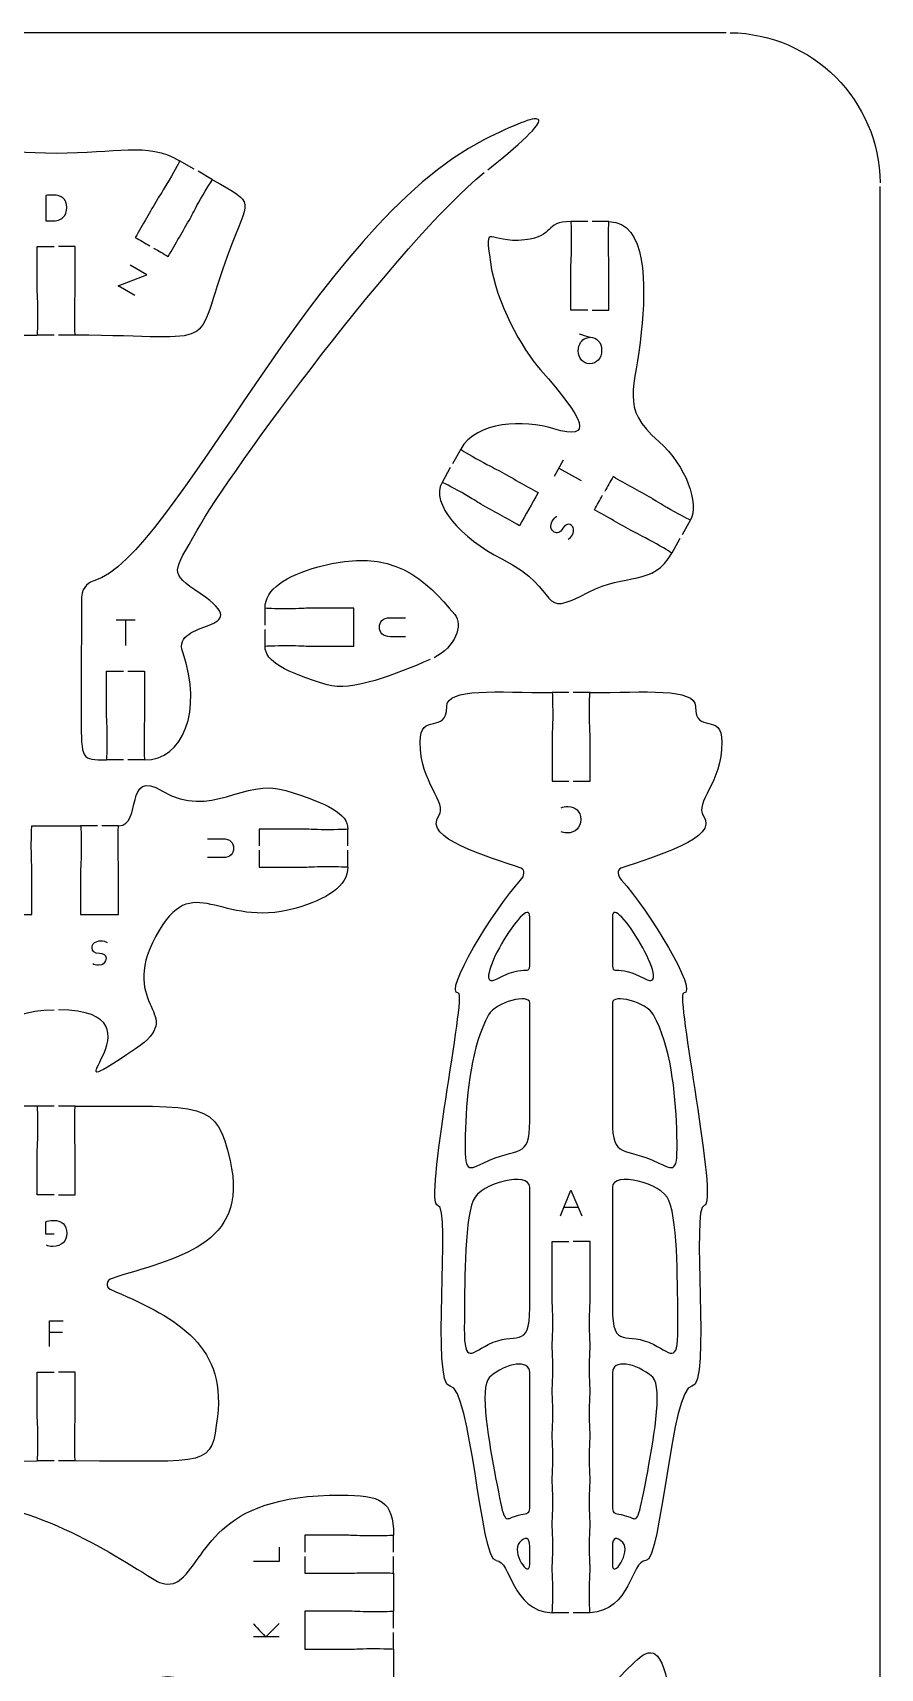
# Model space of a CAD drawing. Extents: x 5 to 405, y 5 to 225.
# Drawn here: x 203.1 to 270, y 95.9 to 225 of the extents above; entities that cross this region are included whole.
import ezdxf

# ---------------------------------------------------------------- set-up
doc = ezdxf.new("R2010")
doc.units = 0
doc.header["$MEASUREMENT"] = 0
doc.layers.add('DEFAULT', color=18, linetype='CONTINUOUS')

msp = doc.modelspace()

# ---------------------------------------------------------------- linework, layer by layer
at = {"layer": 'DEFAULT', "color": 1}
for points in [[(257.85, 225), (152.15, 225)], [(215.88, 214.24), (214.73, 214.9)], [(217.33, 213.4), (216.18, 214.07)], [(270, 17.15), (270, 212.85)], [(246.93, 210.09), (245.6, 210.09)], [(248.6, 210.09), (247.28, 210.09)], [(204.82, 201.13), (203.5, 201.13)], [(206.5, 201.12), (205.17, 201.12)], [(236.9, 192.13), (236.25, 190.97)], [(236.08, 190.67), (235.43, 189.51)], [(255.02, 186.54), (254.37, 185.38)], [(254.2, 185.08), (253.55, 183.92)], [(221.47, 178.25), (221.47, 179.58)], [(221.47, 176.58), (221.47, 177.9)], [(245.43, 172.93), (244.11, 172.93)], [(247.11, 172.92), (245.78, 172.92)], [(210.29, 167.6), (208.97, 167.6)], [(211.97, 167.6), (210.64, 167.6)], [(208.24, 162.41), (206.92, 162.41)], [(209.92, 162.41), (208.59, 162.41)], [(228, 160.82), (228, 162.14)], [(228, 159.14), (228, 160.47)], [(204.83, 140.28), (203.5, 140.28)], [(206.5, 140.27), (205.18, 140.27)], [(204.83, 112.28), (203.5, 112.28)], [(206.5, 112.27), (205.18, 112.27)], [(231.6, 105.08), (231.6, 106.4)], [(231.6, 103.41), (231.6, 104.73)], [(231.6, 99.08), (231.6, 100.41)], [(245.43, 100.29), (244.11, 100.29)], [(247.11, 100.29), (245.78, 100.29)], [(231.6, 97.41), (231.6, 98.73)]]:
    msp.add_lwpolyline(points, dxfattribs=at)
at = {"layer": 'DEFAULT', "color": 18}
for points in [[(211.2, 204.25), (209.89, 205.01), (212.15, 205.9), (210.83, 206.66)], [(244.29, 189.99), (245.02, 191.29)], [(244.65, 190.64), (246.41, 189.65)], [(209.72, 178.65), (211.22, 178.65)], [(210.47, 178.65), (210.47, 176.63)], [(244.77, 131.63), (245.6, 133.65), (246.46, 131.63)], [(246.19, 132.27), (245.03, 132.27)], [(204.46, 121.3), (204.46, 123.32), (205.55, 123.32)], [(204.46, 122.43), (205.48, 122.43)], [(222.57, 105.47), (222.57, 104.34), (220.55, 104.34)], [(222.57, 98.38), (220.55, 98.38)]]:
    msp.add_lwpolyline(points, dxfattribs=at)
at = {"layer": 'DEFAULT', "color": 1}
msp.add_open_spline([(258.15, 225), (264.66, 224.92), (269.92, 219.66), (270, 213.15)], degree=3, dxfattribs=at)
for points, knots in [([(239.03, 214.18), (245.46, 219.3), (243.32, 218.86), (238.77, 216.56), (225.4, 209.82), (214.24, 183.5), (207.97, 181.74), (207.66, 181.65), (207.05, 181.33), (206.98, 180.46), (206.98, 179.16), (206.97, 173.91), (206.97, 170.93), (206.97, 167.6), (206.97, 167.6), (208.97, 167.6), (209, 167.6), (209.02, 168.38), (209.02, 169.35), (209.02, 170.31), (208.97, 170.83), (208.97, 171.1), (208.97, 172.26), (208.97, 173.43), (208.97, 174.6), (209.41, 174.6), (209.86, 174.6), (210.3, 174.6)], [0, 0, 0, 0, 1, 1, 1, 2, 2, 2, 3, 3, 3, 4, 4, 4, 5, 5, 5, 6, 6, 6, 7, 7, 7, 16.92, 16.92, 16.92, 20.7, 20.7, 20.7, 20.7]), ([(197.61, 208.17), (198, 208.39), (198.38, 208.62), (198.77, 208.84), (198.19, 209.85), (197.6, 210.86), (197.02, 211.87), (196.88, 212.11), (196.58, 212.53), (196.1, 213.36), (195.62, 214.2), (195.24, 214.89), (195.27, 214.9), (197.87, 216.4), (200.26, 215.5), (205, 215.5), (209.75, 215.5), (212.14, 216.4), (214.73, 214.9), (214.76, 214.89), (214.39, 214.2), (213.9, 213.36), (213.42, 212.53), (213.12, 212.11), (212.99, 211.87), (212.4, 210.86), (211.82, 209.85), (211.23, 208.84), (211.62, 208.62), (212, 208.4), (212.38, 208.18)], [0, 0, 0, 0, 3.799224, 3.799224, 3.799224, 13.723386, 13.723386, 13.723386, 14.723386, 14.723386, 14.723386, 15.723386, 15.723386, 15.723386, 16.723386, 16.723386, 16.723386, 17.723386, 17.723386, 17.723386, 18.723386, 18.723386, 18.723386, 19.723386, 19.723386, 19.723386, 29.647548, 29.647548, 29.647548, 33.397135, 33.397135, 33.397135, 33.397135]), ([(197.31, 208), (196.93, 207.78), (196.55, 207.56), (196.17, 207.34), (195.59, 208.35), (195, 209.36), (194.42, 210.37), (194.28, 210.61), (194.07, 211.08), (193.59, 211.91), (193.11, 212.74), (192.7, 213.4), (192.67, 213.4), (189.15, 211.39), (189.81, 212.03), (191.43, 207.62), (194.39, 199.51), (191.66, 201.12), (203.5, 201.12), (203.53, 201.12), (203.55, 201.91), (203.55, 202.87), (203.55, 203.84), (203.5, 204.35), (203.5, 204.62), (203.5, 205.79), (203.5, 206.95), (203.5, 208.12), (203.95, 208.12), (204.39, 208.12), (204.83, 208.12)], [0, 0, 0, 0, 3.718602, 3.718602, 3.718602, 13.642764, 13.642764, 13.642764, 14.642764, 14.642764, 14.642764, 15.642764, 15.642764, 15.642764, 16.642764, 16.642764, 16.642764, 17.642764, 17.642764, 17.642764, 18.642764, 18.642764, 18.642764, 19.642764, 19.642764, 19.642764, 29.562764, 29.562764, 29.562764, 33.342764, 33.342764, 33.342764, 33.342764]), ([(212.68, 208), (213.07, 207.78), (213.45, 207.56), (213.83, 207.34), (214.42, 208.35), (215, 209.36), (215.58, 210.37), (215.72, 210.61), (215.93, 211.08), (216.41, 211.91), (216.89, 212.74), (217.3, 213.4), (217.33, 213.4), (220.85, 211.39), (220.19, 212.03), (218.58, 207.62), (215.61, 199.51), (218.35, 201.12), (206.5, 201.12), (206.47, 201.12), (206.45, 201.91), (206.45, 202.87), (206.45, 203.84), (206.5, 204.35), (206.5, 204.62), (206.5, 205.79), (206.5, 206.95), (206.5, 208.12), (206.06, 208.12), (205.62, 208.12), (205.18, 208.12)], [0, 0, 0, 0, 3.763243, 3.763243, 3.763243, 13.682402, 13.682402, 13.682402, 14.682402, 14.682402, 14.682402, 15.682402, 15.682402, 15.682402, 16.682402, 16.682402, 16.682402, 17.682402, 17.682402, 17.682402, 18.682402, 18.682402, 18.682402, 19.682402, 19.682402, 19.682402, 29.602402, 29.602402, 29.602402, 33.332402, 33.332402, 33.332402, 33.332402]), ([(210.65, 174.6), (211.09, 174.6), (211.53, 174.6), (211.97, 174.6), (211.97, 173.43), (211.97, 172.26), (211.97, 171.1), (211.97, 170.83), (211.92, 170.31), (211.92, 169.35), (211.92, 168.38), (211.94, 167.6), (211.97, 167.6), (214.97, 167.6), (216.59, 171.45), (214.97, 176.1), (214.03, 178.78), (221.01, 177.57), (216.36, 180.73), (213.83, 182.44), (214.21, 182.36), (216.11, 185.73), (218.76, 190.43), (232.11, 208.59), (238.75, 213.96)], [0, 0, 0, 0, 3.73, 3.73, 3.73, 13.65, 13.65, 13.65, 14.65, 14.65, 14.65, 15.65, 15.65, 15.65, 16.65, 16.65, 16.65, 17.65, 17.65, 17.65, 18.65, 18.65, 18.65, 19.65, 19.65, 19.65, 19.65]), ([(246.92, 203.09), (246.48, 203.09), (246.04, 203.09), (245.6, 203.09), (245.6, 204.26), (245.6, 205.43), (245.6, 206.59), (245.6, 206.86), (245.65, 207.37), (245.65, 208.34), (245.65, 209.3), (245.63, 210.09), (245.6, 210.09), (243.41, 210.09), (244.41, 208.93), (241.95, 208.64), (239.09, 208.3), (238.78, 210.24), (239.24, 206.89), (239.69, 203.7), (241.72, 200.06), (243.2, 198.4), (246.68, 194.46), (247.46, 192.76), (244.26, 193.74), (241.9, 194.47), (238.14, 194.35), (236.9, 192.13), (236.9, 192.1), (237.57, 191.7), (238.4, 191.23), (239.24, 190.76), (239.71, 190.55), (239.95, 190.42), (240.96, 189.85), (241.98, 189.27), (243, 188.7), (242.51, 187.83), (242.02, 186.96), (241.53, 186.09), (240.52, 186.66), (239.5, 187.23), (238.48, 187.8), (238.24, 187.93), (237.82, 188.23), (236.98, 188.7), (236.15, 189.17), (235.46, 189.53), (235.43, 189.51), (234.49, 187.83), (236.92, 185.12), (240.14, 183.48), (245.13, 180.94), (242.78, 178.62), (246.99, 180.84), (249.91, 182.38), (252.09, 181.3), (253.55, 183.92), (253.55, 183.95), (252.89, 184.35), (252.05, 184.82), (251.21, 185.29), (250.74, 185.5), (250.5, 185.63), (249.48, 186.2), (248.47, 186.77), (247.45, 187.34), (247.67, 187.73), (247.88, 188.11), (248.1, 188.49)], [0, 0, 0, 0, 3.75, 3.75, 3.75, 13.67, 13.67, 13.67, 14.67, 14.67, 14.67, 15.67, 15.67, 15.67, 16.67, 16.67, 16.67, 17.67, 17.67, 17.67, 18.67, 18.67, 18.67, 19.67, 19.67, 19.67, 20.67, 20.67, 20.67, 21.67, 21.67, 21.67, 22.67, 22.67, 22.67, 32.600519, 32.600519, 32.600519, 41.098383, 41.098383, 41.098383, 51.015288, 51.015288, 51.015288, 52.015288, 52.015288, 52.015288, 53.015288, 53.015288, 53.015288, 54.015288, 54.015288, 54.015288, 55.015288, 55.015288, 55.015288, 56.015288, 56.015288, 56.015288, 57.015288, 57.015288, 57.015288, 58.015288, 58.015288, 58.015288, 67.932193, 67.932193, 67.932193, 71.661991, 71.661991, 71.661991, 71.661991]), ([(247.28, 203.09), (247.72, 203.09), (248.16, 203.09), (248.6, 203.09), (248.6, 204.26), (248.6, 205.42), (248.6, 206.59), (248.6, 206.86), (248.55, 207.37), (248.55, 208.34), (248.55, 209.29), (248.58, 210.07), (248.6, 210.09), (251.6, 210.09), (251.52, 205.04), (251.15, 201.36), (250.7, 196.78), (249.4, 195.47), (252.52, 192.74), (254.71, 190.82), (255.73, 187.8), (255.02, 186.54), (254.99, 186.52), (254.3, 186.88), (253.47, 187.35), (252.63, 187.82), (252.21, 188.11), (251.97, 188.25), (250.95, 188.82), (249.94, 189.39), (248.92, 189.96), (248.7, 189.57), (248.49, 189.18), (248.27, 188.8)], [0, 0, 0, 0, 3.74, 3.74, 3.74, 13.650005, 13.650005, 13.650005, 14.650005, 14.650005, 14.650005, 15.650005, 15.650005, 15.650005, 16.650005, 16.650005, 16.650005, 17.650005, 17.650005, 17.650005, 18.650005, 18.650005, 18.650005, 19.650005, 19.650005, 19.650005, 20.650005, 20.650005, 20.650005, 30.558189, 30.558189, 30.558189, 34.332655, 34.332655, 34.332655, 34.332655]), ([(234.48, 175.52), (231.86, 174.39), (228.25, 172.94), (226.37, 173.53), (223.07, 174.56), (221.47, 175.33), (221.47, 176.58), (221.47, 176.6), (222.25, 176.63), (223.22, 176.63), (224.19, 176.63), (224.7, 176.58), (224.97, 176.58), (226.14, 176.58), (227.3, 176.58), (228.47, 176.58), (228.47, 177.58), (228.47, 178.58), (228.47, 179.58), (227.3, 179.58), (226.14, 179.58), (224.97, 179.58), (224.7, 179.58), (224.19, 179.53), (223.22, 179.53), (222.25, 179.53), (221.47, 179.55), (221.47, 179.58), (221.47, 181.08), (223.1, 182.12), (225.65, 182.84), (231.63, 184.52), (234.17, 181.78), (236.43, 179.08), (237.12, 178.24), (236.47, 176.48), (234.8, 175.67)], [0, 0, 0, 0, 1, 1, 1, 2, 2, 2, 3, 3, 3, 4, 4, 4, 13.92, 13.92, 13.92, 22.42, 22.42, 22.42, 32.34, 32.34, 32.34, 33.34, 33.34, 33.34, 34.34, 34.34, 34.34, 35.34, 35.34, 35.34, 36.34, 36.34, 36.34, 37.34, 37.34, 37.34, 37.34]), ([(239.7, 104.4), (238.48, 104.4), (237.68, 118.16), (236.07, 118.16), (234.55, 118.16), (236.15, 132.43), (235.11, 132.43), (233.93, 132.43), (237.38, 149.2), (236.73, 149.2), (235.46, 149.2), (239.52, 155.81), (241.63, 158.11), (241.95, 158.46), (241.99, 158.91), (241.67, 159.05), (238.95, 160.04), (233.89, 161.37), (235.18, 163.21), (235.89, 164.23), (233.7, 165.79), (233.7, 169), (233.7, 171.44), (235.8, 169.57), (235.8, 171.81), (235.8, 173.31), (239.8, 172.92), (244.11, 172.92), (244.14, 172.92), (244.16, 172.14), (244.16, 171.17), (244.16, 170.21), (244.11, 169.69), (244.11, 169.42), (244.11, 168.26), (244.11, 167.09), (244.11, 165.92), (244.55, 165.92), (244.99, 165.92), (245.43, 165.92)], [0, 0, 0, 0, 1, 1, 1, 2, 2, 2, 3, 3, 3, 4, 4, 4, 5, 5, 5, 6, 6, 6, 7, 7, 7, 8, 8, 8, 9, 9, 9, 10, 10, 10, 11, 11, 11, 20.92, 20.92, 20.92, 24.67, 24.67, 24.67, 24.67]), ([(245.78, 165.92), (246.23, 165.92), (246.67, 165.92), (247.11, 165.92), (247.11, 167.09), (247.11, 168.26), (247.11, 169.42), (247.11, 169.69), (247.06, 170.21), (247.06, 171.17), (247.06, 172.14), (247.08, 172.92), (247.11, 172.92), (251.41, 172.92), (255.42, 173.31), (255.42, 171.81), (255.42, 169.57), (257.51, 171.44), (257.51, 169), (257.51, 165.79), (255.33, 164.23), (256.04, 163.21), (257.32, 161.37), (252.26, 160.04), (249.54, 159.05), (249.22, 158.91), (249.26, 158.46), (249.58, 158.11), (251.69, 155.81), (255.75, 149.2), (254.48, 149.2), (253.82, 149.2), (257.28, 132.43), (256.11, 132.43), (255.06, 132.43), (256.66, 118.16), (255.14, 118.16), (253.53, 118.16), (252.73, 104.4), (251.51, 104.4), (250.32, 104.4), (250.34, 100.44), (247.11, 100.29), (247.08, 100.38), (247.06, 101.13), (247.06, 102.03), (247.06, 102.99), (247.11, 103.51), (247.11, 103.78), (247.11, 104.05), (247.06, 104.56), (247.06, 105.53), (247.06, 106.49), (247.11, 107.01), (247.11, 107.28), (247.11, 107.55), (247.06, 108.06), (247.06, 109.03), (247.06, 109.99), (247.11, 110.51), (247.11, 110.78), (247.11, 111.05), (247.06, 111.56), (247.06, 112.53), (247.06, 113.49), (247.11, 114.01), (247.11, 114.28), (247.11, 114.55), (247.06, 115.06), (247.06, 116.03), (247.06, 116.99), (247.11, 117.5), (247.11, 117.78), (247.11, 118.06), (247.06, 118.58), (247.06, 119.58), (247.06, 120.57), (247.11, 121.1), (247.11, 121.37), (247.11, 121.65), (247.06, 122.18), (247.06, 123.17), (247.06, 124.17), (247.11, 124.69), (247.11, 124.97), (247.11, 126.52), (247.11, 128.06), (247.11, 129.6), (246.67, 129.6), (246.23, 129.6), (245.78, 129.6)], [0, 0, 0, 0, 3.75, 3.75, 3.75, 13.67, 13.67, 13.67, 14.67, 14.67, 14.67, 15.67, 15.67, 15.67, 16.67, 16.67, 16.67, 17.67, 17.67, 17.67, 18.67, 18.67, 18.67, 19.67, 19.67, 19.67, 20.67, 20.67, 20.67, 21.67, 21.67, 21.67, 22.67, 22.67, 22.67, 23.67, 23.67, 23.67, 24.67, 24.67, 24.67, 25.67, 25.67, 25.67, 26.67, 26.67, 26.67, 27.67, 27.67, 27.67, 28.67, 28.67, 28.67, 29.67, 29.67, 29.67, 30.67, 30.67, 30.67, 31.67, 31.67, 31.67, 32.67, 32.67, 32.67, 33.67, 33.67, 33.67, 34.67, 34.67, 34.67, 35.67, 35.67, 35.67, 36.67, 36.67, 36.67, 37.67, 37.67, 37.67, 38.67, 38.67, 38.67, 39.67, 39.67, 39.67, 52.790004, 52.790004, 52.790004, 56.550004, 56.550004, 56.550004, 56.550004]), ([(189, 160.82), (189, 161.26), (189, 161.7), (189, 162.14), (187.83, 162.14), (186.67, 162.14), (185.5, 162.14), (185.23, 162.14), (184.72, 162.09), (183.75, 162.09), (182.78, 162.09), (182, 162.11), (182, 162.14), (182, 163.38), (183.6, 164.16), (186.9, 165.19), (190.2, 166.21), (192.81, 162.88), (196.61, 165.14), (199.7, 166.99), (198.17, 162.41), (200.08, 162.41), (200.11, 162.41), (200.13, 161.62), (200.13, 160.66), (200.13, 159.69), (200.08, 159.18), (200.08, 158.91), (200.08, 157.74), (200.08, 156.58), (200.08, 155.41), (201.08, 155.41), (202.08, 155.41), (203.08, 155.41), (203.08, 156.58), (203.08, 157.74), (203.08, 158.91), (203.08, 159.18), (203.03, 159.69), (203.03, 160.66), (203.03, 161.62), (203.06, 162.41), (203.08, 162.41), (204.36, 162.41), (205.64, 162.41), (206.92, 162.41), (206.94, 162.41), (206.97, 161.62), (206.97, 160.66), (206.97, 159.69), (206.92, 159.18), (206.92, 158.91), (206.92, 157.74), (206.92, 156.58), (206.92, 155.41), (207.92, 155.41), (208.92, 155.41), (209.92, 155.41), (209.92, 156.58), (209.92, 157.74), (209.92, 158.91), (209.92, 159.18), (209.87, 159.69), (209.87, 160.66), (209.87, 161.62), (209.89, 162.41), (209.92, 162.41), (211.83, 162.41), (210.3, 166.99), (213.39, 165.14), (217.19, 162.88), (219.8, 166.21), (223.1, 165.19), (226.4, 164.16), (228, 163.38), (228, 162.14), (228, 162.11), (227.22, 162.09), (226.25, 162.09), (225.28, 162.09), (224.77, 162.14), (224.5, 162.14), (223.33, 162.14), (222.17, 162.14), (221, 162.14), (221, 161.7), (221, 161.26), (221, 160.82)], [0, 0, 0, 0, 3.75, 3.75, 3.75, 13.67, 13.67, 13.67, 14.67, 14.67, 14.67, 15.67, 15.67, 15.67, 16.67, 16.67, 16.67, 17.67, 17.67, 17.67, 18.67, 18.67, 18.67, 19.67, 19.67, 19.67, 20.67, 20.67, 20.67, 30.6, 30.6, 30.6, 39.1, 39.1, 39.1, 49.03, 49.03, 49.03, 50.03, 50.03, 50.03, 51.03, 51.03, 51.03, 61.9, 61.9, 61.9, 62.9, 62.9, 62.9, 63.9, 63.9, 63.9, 73.83, 73.83, 73.83, 82.33, 82.33, 82.33, 92.26, 92.26, 92.26, 93.26, 93.26, 93.26, 94.26, 94.26, 94.26, 95.26, 95.26, 95.26, 96.26, 96.26, 96.26, 97.26, 97.26, 97.26, 98.26, 98.26, 98.26, 99.26, 99.26, 99.26, 109.18, 109.18, 109.18, 112.93, 112.93, 112.93, 112.93]), ([(189, 160.47), (189, 160.02), (189, 159.58), (189, 159.14), (187.83, 159.14), (186.67, 159.14), (185.5, 159.14), (185.23, 159.14), (184.72, 159.19), (183.75, 159.19), (182.78, 159.19), (182, 159.17), (182, 159.14), (182, 157.64), (183.63, 156.6), (186.18, 155.88), (192.16, 154.2), (194.21, 159.14), (197.14, 153.7), (200.23, 147.95), (194.53, 147.66), (198.76, 144.8), (206.8, 139.35), (195.54, 147.78), (204.83, 147.88)], [0, 0, 0, 0, 3.76, 3.76, 3.76, 13.68, 13.68, 13.68, 14.68, 14.68, 14.68, 15.68, 15.68, 15.68, 16.68, 16.68, 16.68, 17.68, 17.68, 17.68, 18.68, 18.68, 18.68, 19.68, 19.68, 19.68, 19.68]), ([(221, 160.47), (221, 160.02), (221, 159.58), (221, 159.14), (222.17, 159.14), (223.33, 159.14), (224.5, 159.14), (224.77, 159.14), (225.28, 159.19), (226.25, 159.19), (227.22, 159.19), (228, 159.17), (228, 159.14), (228, 157.64), (226.37, 156.6), (223.82, 155.88), (217.84, 154.2), (215.79, 159.14), (212.86, 153.7), (209.77, 147.95), (215.47, 147.66), (211.24, 144.8), (203.2, 139.35), (214.46, 147.78), (205.18, 147.88)], [0, 0, 0, 0, 3.76, 3.76, 3.76, 13.68, 13.68, 13.68, 14.68, 14.68, 14.68, 15.68, 15.68, 15.68, 16.68, 16.68, 16.68, 17.68, 17.68, 17.68, 18.68, 18.68, 18.68, 19.68, 19.68, 19.68, 19.68]), ([(239.82, 150.34), (237.26, 148.96), (242.35, 157.42), (242.35, 155.19), (242.35, 154.98), (242.35, 154.76), (242.35, 154.54), (242.35, 153.92), (242.35, 153.29), (242.35, 152.67), (242.35, 149.84), (242.62, 151.85), (239.82, 150.34)], [1, 1, 1, 1, 2, 2, 2, 3.85, 3.85, 3.85, 9.16, 9.16, 9.16, 10.16, 10.16, 10.16, 10.16]), ([(248.87, 152.67), (248.87, 153.29), (248.87, 153.92), (248.87, 154.54), (248.87, 154.76), (248.87, 154.98), (248.87, 155.19), (248.87, 157.42), (253.96, 148.96), (251.4, 150.34), (248.6, 151.85), (248.87, 149.84), (248.87, 152.67)], [1, 1, 1, 1, 6.31, 6.31, 6.31, 8.16, 8.16, 8.16, 9.16, 9.16, 9.16, 10.16, 10.16, 10.16, 10.16]), ([(237.28, 138.53), (237.37, 141.33), (237.76, 145.05), (239.1, 147.48), (239.67, 148.52), (242.35, 149.16), (242.35, 148.43), (242.35, 145.31), (242.35, 142.2), (242.35, 139.09), (242.35, 136.06), (241.45, 137.12), (238.68, 135.78), (237.28, 135.11), (237.16, 135.07), (237.28, 138.53)], [1, 1, 1, 1, 2, 2, 2, 3, 3, 3, 29.45, 29.45, 29.45, 30.45, 30.45, 30.45, 31.45, 31.45, 31.45, 31.45]), ([(253.94, 138.53), (254.05, 135.07), (253.93, 135.11), (252.54, 135.78), (249.77, 137.12), (248.87, 136.06), (248.87, 139.09), (248.87, 142.2), (248.87, 145.31), (248.87, 148.43), (248.87, 149.16), (251.55, 148.52), (252.12, 147.48), (253.46, 145.05), (253.85, 141.33), (253.94, 138.53)], [1, 1, 1, 1, 2, 2, 2, 3, 3, 3, 29.45, 29.45, 29.45, 30.45, 30.45, 30.45, 31.45, 31.45, 31.45, 31.45]), ([(204.83, 133.27), (204.39, 133.27), (203.94, 133.27), (203.5, 133.27), (203.5, 134.44), (203.5, 135.61), (203.5, 136.77), (203.5, 137.04), (203.55, 137.56), (203.55, 138.52), (203.55, 139.49), (203.53, 140.27), (203.5, 140.27), (193.25, 140.27), (192.37, 140.72), (191.29, 135.98), (189.74, 129.15), (195.7, 128.29), (200.61, 126.68), (201.06, 126.54), (201.13, 125.99), (200.77, 125.83), (195.91, 123.71), (191.59, 121.67), (192.3, 115.77), (192.78, 111.72), (192.71, 112.27), (203.5, 112.27), (203.53, 112.27), (203.55, 113.06), (203.55, 114.02), (203.55, 114.99), (203.5, 115.5), (203.5, 115.77), (203.5, 116.94), (203.5, 118.11), (203.5, 119.27), (203.94, 119.27), (204.39, 119.27), (204.83, 119.27)], [0, 0, 0, 0, 3.75, 3.75, 3.75, 13.67, 13.67, 13.67, 14.67, 14.67, 14.67, 15.67, 15.67, 15.67, 16.67, 16.67, 16.67, 17.67, 17.67, 17.67, 18.67, 18.67, 18.67, 19.67, 19.67, 19.67, 20.67, 20.67, 20.67, 21.67, 21.67, 21.67, 22.67, 22.67, 22.67, 32.59, 32.59, 32.59, 36.34, 36.34, 36.34, 36.34]), ([(205.18, 133.27), (205.62, 133.27), (206.06, 133.27), (206.5, 133.27), (206.5, 134.44), (206.5, 135.61), (206.5, 136.77), (206.5, 137.04), (206.45, 137.56), (206.45, 138.52), (206.45, 139.49), (206.48, 140.27), (206.5, 140.27), (216.76, 140.27), (217.64, 140.72), (218.71, 135.98), (220.26, 129.15), (214.31, 128.29), (209.4, 126.68), (208.94, 126.54), (208.88, 125.99), (209.24, 125.83), (214.1, 123.71), (218.42, 121.67), (217.71, 115.77), (217.22, 111.72), (217.3, 112.27), (206.5, 112.27), (206.47, 112.27), (206.45, 113.06), (206.45, 114.02), (206.45, 114.99), (206.5, 115.5), (206.5, 115.77), (206.5, 116.94), (206.5, 118.11), (206.5, 119.27), (206.06, 119.27), (205.62, 119.27), (205.18, 119.27)], [0, 0, 0, 0, 3.76, 3.76, 3.76, 13.68, 13.68, 13.68, 14.68, 14.68, 14.68, 15.68, 15.68, 15.68, 16.68, 16.68, 16.68, 17.68, 17.68, 17.68, 18.68, 18.68, 18.68, 19.68, 19.68, 19.68, 20.68, 20.68, 20.68, 21.68, 21.68, 21.68, 22.68, 22.68, 22.68, 32.6, 32.6, 32.6, 36.36, 36.36, 36.36, 36.36]), ([(237.19, 123.34), (237.22, 125.71), (237.15, 130.97), (237.89, 132.84), (238.44, 134.24), (242.35, 135.13), (242.35, 133.89), (242.35, 130.71), (242.35, 127.53), (242.35, 124.36), (242.35, 120.92), (241.18, 122.57), (239.08, 121.46), (237.54, 120.65), (237.14, 119.87), (237.19, 123.34)], [1, 1, 1, 1, 2, 2, 2, 3, 3, 3, 30.04, 30.04, 30.04, 31.04, 31.04, 31.04, 32.04, 32.04, 32.04, 32.04]), ([(252.13, 121.46), (250.03, 122.57), (248.87, 120.92), (248.87, 124.36), (248.87, 127.53), (248.87, 130.71), (248.87, 133.89), (248.87, 135.13), (252.78, 134.24), (253.33, 132.84), (254.07, 130.97), (254, 125.71), (254.03, 123.34), (254.08, 119.87), (253.68, 120.65), (252.13, 121.46)], [1, 1, 1, 1, 2, 2, 2, 29.04, 29.04, 29.04, 30.04, 30.04, 30.04, 31.04, 31.04, 31.04, 32.04, 32.04, 32.04, 32.04]), ([(239.7, 104.4), (240.89, 104.4), (240.88, 100.42), (244.12, 100.29), (244.14, 100.37), (244.17, 101.12), (244.17, 102.03), (244.17, 102.99), (244.12, 103.51), (244.12, 103.78), (244.12, 104.05), (244.17, 104.56), (244.17, 105.53), (244.17, 106.49), (244.12, 107.01), (244.12, 107.28), (244.12, 107.55), (244.17, 108.06), (244.17, 109.03), (244.17, 109.99), (244.12, 110.51), (244.12, 110.78), (244.12, 111.05), (244.17, 111.56), (244.17, 112.53), (244.17, 113.49), (244.12, 114.01), (244.12, 114.28), (244.12, 114.55), (244.17, 115.06), (244.17, 116.03), (244.17, 116.99), (244.12, 117.5), (244.12, 117.78), (244.12, 118.06), (244.17, 118.58), (244.17, 119.58), (244.17, 120.57), (244.12, 121.1), (244.12, 121.37), (244.12, 121.65), (244.17, 122.18), (244.17, 123.17), (244.17, 124.17), (244.12, 124.69), (244.12, 124.97), (244.11, 126.52), (244.11, 128.06), (244.11, 129.6), (244.55, 129.6), (244.99, 129.6), (245.43, 129.6)], [0, 0, 0, 0, 1, 1, 1, 2, 2, 2, 3, 3, 3, 4, 4, 4, 5, 5, 5, 6, 6, 6, 7, 7, 7, 8, 8, 8, 9, 9, 9, 10, 10, 10, 11, 11, 11, 12, 12, 12, 13, 13, 13, 14, 14, 14, 15, 15, 15, 28.120004, 28.120004, 28.120004, 31.860004, 31.860004, 31.860004, 31.860004]), ([(240.96, 107.82), (240.31, 107.55), (240.31, 107.53), (239.66, 110.95), (239.18, 113.48), (238.33, 118.12), (239.17, 118.87), (240.54, 120.08), (242.35, 120.27), (242.35, 119.25), (242.35, 116.21), (242.35, 113.17), (242.35, 110.13), (242.35, 107.46), (242.53, 108.46), (240.96, 107.82)], [1, 1, 1, 1, 2, 2, 2, 3, 3, 3, 4, 4, 4, 29.87, 29.87, 29.87, 30.87, 30.87, 30.87, 30.87]), ([(251.56, 110.95), (250.9, 107.53), (250.9, 107.55), (250.26, 107.82), (248.69, 108.46), (248.87, 107.46), (248.87, 110.13), (248.87, 113.17), (248.87, 116.21), (248.87, 119.25), (248.87, 120.27), (250.68, 120.08), (252.05, 118.87), (252.89, 118.12), (252.04, 113.48), (251.56, 110.95)], [1, 1, 1, 1, 2, 2, 2, 3, 3, 3, 28.87, 28.87, 28.87, 29.87, 29.87, 29.87, 30.87, 30.87, 30.87, 30.87]), ([(186.44, 99.08), (186.44, 99.52), (186.44, 99.96), (186.44, 100.4), (184.28, 100.4), (182.13, 100.4), (179.97, 100.4), (179.7, 100.4), (179.19, 100.35), (178.22, 100.35), (177.25, 100.35), (176.47, 100.38), (176.47, 100.4), (176.47, 102.06), (179.44, 102.46), (179.44, 103.41), (179.44, 103.43), (180.22, 103.45), (181.19, 103.45), (182.15, 103.45), (182.67, 103.41), (182.94, 103.41), (184.77, 103.41), (186.6, 103.41), (188.44, 103.41), (188.44, 104.4), (188.44, 105.4), (188.44, 106.4), (186.6, 106.4), (184.77, 106.4), (182.94, 106.4), (182.67, 106.4), (182.15, 106.35), (181.19, 106.35), (180.22, 106.35), (179.44, 106.38), (179.44, 106.4), (179.44, 109.4), (185, 109.75), (195.36, 109.4), (203.31, 109.13), (208.92, 105.2), (212.98, 102.76), (213.39, 102.51), (214.2, 102.47), (214.6, 102.76), (217.04, 104.57), (217.21, 109.58), (227.45, 109.58), (230.6, 109.58), (231.6, 109.14), (231.6, 106.4), (231.6, 106.38), (230.82, 106.35), (229.85, 106.35), (228.88, 106.35), (228.37, 106.4), (228.1, 106.4), (226.93, 106.4), (225.77, 106.4), (224.6, 106.4), (224.6, 105.96), (224.6, 105.52), (224.6, 105.08)], [0, 0, 0, 0, 3.76, 3.76, 3.76, 22.09, 22.09, 22.09, 23.09, 23.09, 23.09, 24.09, 24.09, 24.09, 25.09, 25.09, 25.09, 26.09, 26.09, 26.09, 27.09, 27.09, 27.09, 42.68, 42.68, 42.68, 51.18, 51.18, 51.18, 66.77, 66.77, 66.77, 67.77, 67.77, 67.77, 68.77, 68.77, 68.77, 69.77, 69.77, 69.77, 70.77, 70.77, 70.77, 71.77, 71.77, 71.77, 72.77, 72.77, 72.77, 73.77, 73.77, 73.77, 74.77, 74.77, 74.77, 75.77, 75.77, 75.77, 85.69, 85.69, 85.69, 89.45, 89.45, 89.45, 89.45]), ([(242.35, 104.12), (242.35, 102.87), (240.84, 105.11), (241.54, 105.83), (241.99, 106.3), (242.35, 106.3), (242.35, 105.51), (242.35, 105.04), (242.35, 104.58), (242.35, 104.12)], [3.94, 3.94, 3.94, 3.94, 4.94, 4.94, 4.94, 5.94, 5.94, 5.94, 9.88, 9.88, 9.88, 9.88]), ([(248.87, 104.12), (248.87, 104.58), (248.87, 105.04), (248.87, 105.51), (248.87, 106.3), (249.22, 106.3), (249.68, 105.83), (250.38, 105.11), (248.87, 102.87), (248.87, 104.12)], [1, 1, 1, 1, 4.94, 4.94, 4.94, 5.94, 5.94, 5.94, 6.94, 6.94, 6.94, 6.94]), ([(224.6, 104.73), (224.6, 104.29), (224.6, 103.85), (224.6, 103.41), (225.77, 103.41), (226.93, 103.41), (228.1, 103.41), (228.37, 103.41), (228.88, 103.45), (229.85, 103.45), (230.82, 103.45), (231.6, 103.43), (231.6, 103.41), (231.6, 102.41), (231.6, 101.41), (231.6, 100.41), (231.6, 100.38), (230.82, 100.36), (229.85, 100.36), (228.88, 100.36), (228.37, 100.41), (228.1, 100.41), (226.93, 100.41), (225.77, 100.41), (224.6, 100.41), (224.6, 99.41), (224.6, 98.41), (224.6, 97.41), (225.77, 97.41), (226.93, 97.41), (228.1, 97.41), (228.37, 97.41), (228.88, 97.46), (229.85, 97.46), (230.82, 97.46), (231.6, 97.44), (231.6, 97.41), (231.6, 96.41), (231.6, 95.41), (231.6, 94.41), (231.6, 94.38), (230.82, 94.36), (229.85, 94.36), (228.88, 94.36), (228.37, 94.41), (228.1, 94.41), (226.93, 94.41), (225.77, 94.41), (224.6, 94.41), (224.6, 93.96), (224.6, 93.52), (224.6, 93.08)], [0, 0, 0, 0, 3.75, 3.75, 3.75, 13.67, 13.67, 13.67, 14.67, 14.67, 14.67, 15.67, 15.67, 15.67, 24.17, 24.17, 24.17, 25.17, 25.17, 25.17, 26.17, 26.17, 26.17, 36.09, 36.09, 36.09, 44.59, 44.59, 44.59, 54.51, 54.51, 54.51, 55.51, 55.51, 55.51, 56.51, 56.51, 56.51, 65.02, 65.02, 65.02, 66.02, 66.02, 66.02, 67.02, 67.02, 67.02, 76.94, 76.94, 76.94, 80.7, 80.7, 80.7, 80.7]), ([(238.13, 85.17), (238.49, 84.92), (238.86, 84.66), (239.22, 84.41), (239.89, 85.36), (240.56, 86.32), (241.23, 87.27), (241.39, 87.49), (241.64, 87.94), (242.19, 88.73), (242.74, 89.52), (243.2, 90.14), (243.24, 90.14), (243.78, 89.75), (245.42, 93.08), (247.15, 93.63), (250.81, 94.8), (252.81, 102.99), (253.92, 89.35), (254.42, 83.12), (254.63, 76.39), (256.96, 76.52), (258.34, 76.6), (258.36, 74.9), (258.8, 69.76), (259.02, 67.14), (259.36, 61.93), (257.16, 59.45), (254.86, 56.86), (252.21, 55.96), (253.75, 58.62), (255.17, 61.08), (254.06, 67.82), (251.03, 67.96), (251.01, 68.19), (250.99, 68.85), (250.99, 69.64), (250.99, 70.6), (251.05, 71.11), (251.05, 71.39), (251.05, 71.66), (251, 72.17), (251, 73.14), (251, 74.1), (251.05, 74.61), (251.05, 74.89), (251.05, 75.16), (251, 75.67), (251, 76.64), (251, 77.6), (251.05, 78.11), (251.05, 78.38), (251.05, 80.01), (251.05, 84.89), (251.05, 84.89), (250.6, 84.89), (250.16, 84.89), (249.71, 84.89)], [0, 0, 0, 0, 3.784032, 3.784032, 3.784032, 13.699197, 13.699197, 13.699197, 14.699197, 14.699197, 14.699197, 15.699197, 15.699197, 15.699197, 16.699197, 16.699197, 16.699197, 17.699197, 17.699197, 17.699197, 18.699197, 18.699197, 18.699197, 19.699197, 19.699197, 19.699197, 20.699197, 20.699197, 20.699197, 21.699197, 21.699197, 21.699197, 22.699197, 22.699197, 22.699197, 23.699197, 23.699197, 23.699197, 24.699197, 24.699197, 24.699197, 25.699197, 25.699197, 25.699197, 26.699197, 26.699197, 26.699197, 27.699197, 27.699197, 27.699197, 28.699197, 28.699197, 28.699197, 29.699197, 29.699197, 29.699197, 33.499197, 33.499197, 33.499197, 33.499197]), ([(186.44, 98.73), (186.44, 98.29), (186.44, 97.85), (186.44, 97.4), (184.28, 97.4), (182.13, 97.4), (179.97, 97.4), (179.7, 97.4), (179.19, 97.45), (178.22, 97.45), (177.25, 97.45), (176.47, 97.43), (176.47, 97.4), (176.47, 95.75), (179.44, 95.35), (179.44, 94.41), (179.44, 94.38), (180.22, 94.36), (181.19, 94.36), (182.15, 94.36), (182.67, 94.41), (182.94, 94.41), (184.77, 94.41), (186.6, 94.41), (188.44, 94.41), (188.44, 93.41), (188.44, 92.41), (188.44, 91.41), (186.6, 91.41), (184.77, 91.41), (182.94, 91.41), (182.67, 91.41), (182.15, 91.46), (181.19, 91.46), (180.22, 91.46), (179.44, 91.44), (179.44, 91.41), (179.44, 88.41), (185, 88.06), (195.36, 88.41), (203.31, 88.68), (208.92, 92.6), (212.98, 95.05), (213.39, 95.3), (214.2, 95.34), (214.6, 95.05), (217.04, 93.24), (217.21, 88.23), (227.45, 88.23), (230.6, 88.23), (231.6, 88.67), (231.6, 91.41), (231.6, 91.43), (230.82, 91.46), (229.85, 91.46), (228.88, 91.46), (228.37, 91.41), (228.1, 91.41), (226.93, 91.41), (225.77, 91.41), (224.6, 91.41), (224.6, 91.85), (224.6, 92.29), (224.6, 92.73)], [0, 0, 0, 0, 3.75, 3.75, 3.75, 22.08, 22.08, 22.08, 23.08, 23.08, 23.08, 24.08, 24.08, 24.08, 25.08, 25.08, 25.08, 26.08, 26.08, 26.08, 27.08, 27.08, 27.08, 42.67, 42.67, 42.67, 51.17, 51.17, 51.17, 66.76, 66.76, 66.76, 67.76, 67.76, 67.76, 68.76, 68.76, 68.76, 69.76, 69.76, 69.76, 70.76, 70.76, 70.76, 71.76, 71.76, 71.76, 72.76, 72.76, 72.76, 73.76, 73.76, 73.76, 74.76, 74.76, 74.76, 75.76, 75.76, 75.76, 85.68, 85.68, 85.68, 89.43, 89.43, 89.43, 89.43])]:
    msp.add_open_spline(points, degree=3, knots=knots, dxfattribs=at)
at = {"layer": 'DEFAULT', "color": 18}
for points, knots in [([(204.17, 212.15), (204.33, 212.17), (204.52, 212.19), (204.73, 212.19), (205.1, 212.19), (205.37, 212.1), (205.54, 211.94), (205.72, 211.77), (205.83, 211.54), (205.83, 211.21), (205.83, 210.88), (205.73, 210.61), (205.54, 210.43), (205.35, 210.24), (205.04, 210.14), (204.64, 210.14), (204.46, 210.14), (204.3, 210.15), (204.17, 210.16), (204.17, 210.82), (204.17, 211.49), (204.17, 212.15)], [0, 0, 0, 0, 1, 1, 1, 2, 2, 2, 3, 3, 3, 4, 4, 4, 5, 5, 5, 6, 6, 6, 11.635, 11.635, 11.635, 11.635]), ([(246.24, 201.23), (246.51, 201.15), (246.78, 201.07), (247.01, 200.99), (247.05, 200.98), (247.1, 200.96), (247.13, 200.96), (247.61, 200.94), (248.02, 200.59), (248.02, 199.94), (248.02, 199.29), (247.63, 198.87), (247.08, 198.87), (246.53, 198.87), (246.18, 199.3), (246.18, 199.9), (246.18, 200.42), (246.49, 200.79), (246.72, 200.87), (246.95, 200.95), (247.1, 200.97), (247.1, 200.97)], [0, 0, 0, 0, 1, 1, 1, 2, 2, 2, 3, 3, 3, 4, 4, 4, 5, 5, 5, 6, 6, 6, 7, 7, 7, 7]), ([(245.39, 185.03), (245.49, 185.09), (245.62, 185.21), (245.71, 185.37), (245.9, 185.71), (245.81, 186.03), (245.55, 186.18), (245.36, 186.29), (245.1, 186.13), (244.97, 185.89), (244.76, 185.52), (244.51, 185.45), (244.28, 185.59), (244, 185.74), (243.92, 186.07), (244.13, 186.45), (244.23, 186.62), (244.36, 186.76), (244.49, 186.83)], [0, 0, 0, 0, 1, 1, 1, 2, 2, 2, 3, 3, 3, 4, 4, 4, 5, 5, 5, 6, 6, 6, 6]), ([(232.54, 177.33), (232.15, 177.33), (231.75, 177.33), (231.36, 177.33), (230.74, 177.33), (230.49, 177.66), (230.49, 178.09), (230.49, 178.51), (230.72, 178.82), (231.35, 178.82), (231.75, 178.82), (232.14, 178.82), (232.54, 178.82)], [0, 0, 0, 0, 3.34, 3.34, 3.34, 4.34, 4.34, 4.34, 5.34, 5.34, 5.34, 8.714, 8.714, 8.714, 8.714]), ([(244.84, 163.83), (244.94, 163.88), (245.13, 163.92), (245.38, 163.92), (245.95, 163.92), (246.37, 163.56), (246.37, 162.9), (246.37, 162.27), (245.95, 161.84), (245.32, 161.84), (245.07, 161.84), (244.91, 161.89), (244.84, 161.93)], [0, 0, 0, 0, 1, 1, 1, 2, 2, 2, 3, 3, 3, 4, 4, 4, 4]), ([(216.93, 161.38), (217.32, 161.38), (217.72, 161.38), (218.11, 161.38), (218.73, 161.38), (218.98, 161.06), (218.98, 160.62), (218.98, 160.21), (218.75, 159.89), (218.12, 159.89), (217.72, 159.89), (217.33, 159.89), (216.93, 159.89)], [0, 0, 0, 0, 3.34, 3.34, 3.34, 4.34, 4.34, 4.34, 5.34, 5.34, 5.34, 8.714, 8.714, 8.714, 8.714]), ([(207.88, 151.53), (207.98, 151.47), (208.15, 151.42), (208.33, 151.42), (208.72, 151.42), (208.96, 151.66), (208.96, 151.95), (208.96, 152.17), (208.7, 152.32), (208.42, 152.32), (207.99, 152.32), (207.82, 152.5), (207.82, 152.77), (207.82, 153.09), (208.07, 153.32), (208.5, 153.32), (208.7, 153.32), (208.88, 153.27), (209.01, 153.19)], [0, 0, 0, 0, 1, 1, 1, 2, 2, 2, 3, 3, 3, 4, 4, 4, 5, 5, 5, 6, 6, 6, 6]), ([(204.84, 130.18), (204.62, 130.18), (204.4, 130.18), (204.17, 130.18), (204.17, 130.5), (204.17, 130.83), (204.17, 131.15), (204.29, 131.19), (204.52, 131.26), (204.79, 131.26), (205.1, 131.26), (205.35, 131.19), (205.55, 131), (205.72, 130.83), (205.83, 130.56), (205.83, 130.24), (205.83, 129.64), (205.41, 129.2), (204.74, 129.2), (204.5, 129.2), (204.32, 129.25), (204.23, 129.29)], [0, 0, 0, 0, 1.887, 1.887, 1.887, 4.641, 4.641, 4.641, 5.641, 5.641, 5.641, 6.641, 6.641, 6.641, 7.641, 7.641, 7.641, 8.641, 8.641, 8.641, 9.641, 9.641, 9.641, 9.641]), ([(220.55, 99.42), (220.55, 99.42), (221.44, 98.43), (221.52, 98.38), (221.87, 98.73), (222.22, 99.08), (222.57, 99.44)], [0, 0, 0, 0, 1, 1, 1, 5.219371, 5.219371, 5.219371, 5.219371])]:
    msp.add_open_spline(points, degree=3, knots=knots, dxfattribs=at)

doc.saveas('drawing.dxf')
